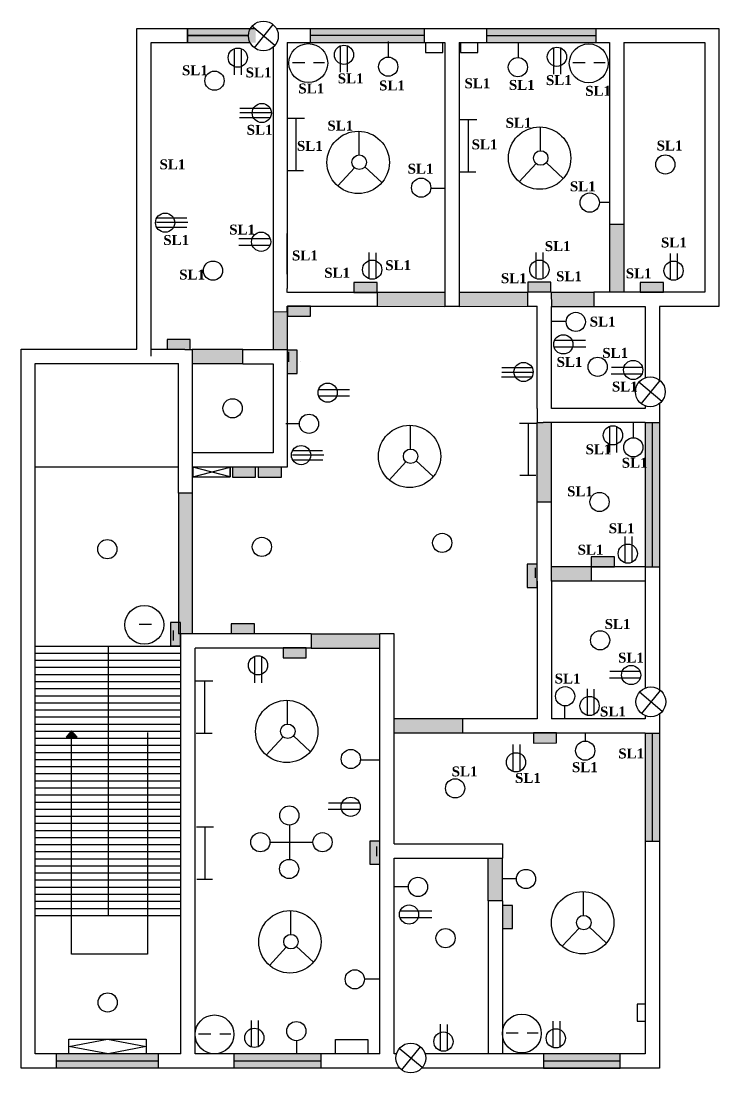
# Model space of a CAD drawing. Header units: inches. Extents: x 1 to 17879, y -3361 to 1909.
# Drawn here: x 2534 to 3026, y -1008 to -267 of the extents above; entities that cross this region are included whole.
import ezdxf

# ---------------------------------------------------------------- set-up
doc = ezdxf.new("R2010")
doc.units = ezdxf.units.IN
doc.header["$MEASUREMENT"] = 0

msp = doc.modelspace()

# ---------------------------------------------------------------- hatches: boundary and pattern name
for color, points in [(120, [(2699.23, -271.82), (2651.05, -271.82), (2651.04, -281.82), (2699.24, -281.82)]), (120, [(2939.17, -271.82), (2861.89, -271.82), (2861.89, -281.82), (2939.17, -281.82)]), (2, [(2958.79, -409.82), (2948.79, -409.82), (2948.79, -457.82), (2958.79, -457.82)]), (9, [(2784.78, -451.04), (2768.41, -451.04), (2768.41, -458.06), (2781.06, -458.06), (2784.78, -458.06)]), (9, [(2907.43, -450.69), (2891.05, -450.69), (2891.05, -457.72), (2903.71, -457.72), (2907.43, -457.72)]), (9, [(2986.78, -450.9), (2970.41, -450.9), (2970.41, -457.93), (2983.07, -457.93), (2986.78, -457.93)]), (2, [(2832.59, -457.83), (2784.96, -457.7), (2784.96, -467.7), (2832.59, -467.87)]), (2, [(2890.93, -457.82), (2842.59, -457.82), (2842.59, -467.82), (2890.93, -467.69)]), (2, [(2937.7, -457.82), (2907.72, -457.82), (2907.77, -467.82), (2937.7, -467.82)]), (2, [(2721.39, -471.86), (2711.39, -471.78), (2711.39, -498.32), (2721.44, -498.32)]), (9, [(2737.88, -467.68), (2721.51, -467.68), (2721.51, -474.71), (2734.17, -474.71), (2737.88, -474.71)]), (9, [(2652.96, -491.29), (2636.59, -491.29), (2636.59, -498.32), (2649.24, -498.32), (2652.96, -498.32)]), (2, [(2690.18, -498.32), (2654.27, -498.32), (2654.27, -508.32), (2690.18, -508.32)]), (9, [(2728.43, -515.16), (2728.43, -498.78), (2721.4, -498.78), (2721.4, -511.44), (2721.4, -515.16)]), (2, [(2907.77, -549.82), (2901.99, -549.82), (2897.77, -549.82), (2897.77, -605.6), (2907.77, -605.6)]), (120, [(2983.99, -564.42), (2983.99, -549.82), (2973.99, -549.82), (2973.99, -564.42), (2973.99, -651.62), (2983.99, -651.62)]), (9, [(2699.1, -581.27), (2682.73, -581.27), (2682.73, -588.29), (2695.39, -588.29), (2699.1, -588.29)]), (9, [(2717.38, -581.25), (2701, -581.25), (2701, -588.28), (2713.66, -588.28), (2717.38, -588.28)]), (2, [(2654.27, -599.63), (2644.67, -599.63), (2644.67, -698.82), (2646.37, -698.82), (2654.27, -698.82)]), (7, [(2654.27, -599.63), (2644.67, -599.63), (2644.67, -690.79), (2646.15, -690.79), (2646.15, -698.82), (2646.37, -698.82), (2654.27, -698.82)]), (2, [(2654.27, -599.63), (2644.67, -599.63), (2644.67, -690.79), (2646.15, -690.79), (2646.15, -698.82), (2646.37, -698.82), (2654.27, -698.82)]), (9, [(2952.27, -644.53), (2935.9, -644.53), (2935.9, -651.56), (2948.56, -651.56), (2952.27, -651.56)]), (9, [(2897.8, -666.01), (2897.8, -649.63), (2890.77, -649.63), (2890.77, -662.29), (2890.77, -666.01)]), (2, [(2935.88, -651.62), (2907.77, -651.62), (2907.77, -661.62), (2935.88, -661.62)]), (9, [(2646.15, -707.16), (2646.15, -690.79), (2639.12, -690.79), (2639.12, -703.44), (2639.12, -707.16)]), (9, [(2698.22, -691.63), (2681.84, -691.63), (2681.84, -698.66), (2694.5, -698.66), (2698.22, -698.66)]), (2, [(2786.73, -698.82), (2738.28, -698.82), (2738.28, -708.82), (2786.73, -708.82)]), (9, [(2734.83, -708.63), (2718.45, -708.63), (2718.45, -715.66), (2731.11, -715.66), (2734.83, -715.66)]), (2, [(2845.02, -758.82), (2796.73, -758.82), (2796.73, -768.82), (2845.02, -768.82)]), (9, [(2911.45, -768.72), (2895.07, -768.72), (2895.07, -775.74), (2907.73, -775.74), (2911.45, -775.74)]), (120, [(2983.99, -768.82), (2973.99, -768.82), (2973.99, -844.99), (2983.99, -844.99)]), (9, [(2786.64, -861.34), (2786.64, -844.96), (2779.61, -844.96), (2779.61, -857.62), (2779.61, -861.34)]), (2, [(2873.2, -856.92), (2863.2, -856.92), (2863.2, -887.06), (2873.2, -887.06)]), (9, [(2880.25, -906.71), (2880.25, -890.34), (2873.22, -890.34), (2873.22, -902.99), (2873.22, -906.71)]), (120, [(2630.33, -995.02), (2558.29, -995.02), (2558.29, -1005.02), (2630.33, -1005.02)]), (120, [(2744.99, -995.02), (2683.79, -995.02), (2683.79, -1005.02), (2744.99, -1005.02)]), (120, [(2956.27, -995.02), (2902.19, -995.02), (2902.19, -1005.02), (2956.27, -1005.02)])]:
    msp.add_hatch(color=color).paths.add_polyline_path(points)
h = msp.add_hatch(color=120)
h.paths.add_polyline_path([(2818.03, -271.82), (2737.61, -271.82), (2737.61, -276.86), (2818.03, -276.83)])
h.paths.add_polyline_path([(2818.03, -276.83), (2737.61, -276.86), (2737.61, -281.82), (2818.03, -281.82)])
h = msp.add_hatch(color=256)
h.paths.add_polyline_path([(2569.19, -767.4), (2568.97, -767.4), (2565.53, -771.56), (2569.19, -771.56)])
h.paths.add_polyline_path([(2569.43, -767.4), (2569.19, -767.4), (2569.19, -771.56), (2573.18, -771.56)])

# ---------------------------------------------------------------- linework, layer by layer
for p, q in [((2615.39, -271.82), (2638.19, -271.82)), ((2615.39, -281.82), (2615.39, -271.82)), ((2638.19, -271.82), (2698.47, -271.82)), ((2651.05, -271.83), (2651.04, -281.82)), ((2651.04, -281.82), (2651.04, -271.83)), ((2651.04, -271.83), (2651.05, -276.83)), ((2651.05, -271.83), (2695.48, -271.83)), ((2712.62, -283.87), (2696.45, -270.31)), ((2698.26, -285.41), (2711.45, -269.14)), ((2713.72, -271.82), (2832.59, -271.82)), ((2737.61, -271.81), (2737.61, -281.9)), ((2737.61, -271.82), (2737.61, -281.82)), ((2818.03, -271.82), (2818.03, -281.83)), ((2832.59, -271.82), (2953.79, -271.82)), ((2861.89, -271.82), (2861.89, -281.82)), ((2939.17, -271.82), (2939.17, -281.82)), ((2953.79, -271.82), (3020.99, -271.82)), ((3020.99, -271.82), (3025.99, -271.82)), ((3025.99, -271.82), (3025.99, -457.82)), ((2615.39, -498.02), (2615.39, -281.82)), ((2625.39, -281.82), (2638.19, -281.82)), ((2625.39, -503.05), (2625.39, -281.82)), ((2638.19, -281.82), (2695.22, -281.82)), ((2651.04, -281.82), (2695.18, -281.82)), ((2693.96, -276.82), (2651.05, -276.83)), ((2651.05, -276.83), (2693.96, -276.82)), ((2704.58, -277.11), (2704.58, -277.11)), ((2704.58, -277.11), (2704.58, -277.11)), ((2704.58, -277.11), (2704.58, -277.11)), ((2704.58, -277.11), (2704.58, -277.11)), ((2704.58, -277.11), (2704.58, -277.11)), ((2704.58, -277.11), (2704.58, -277.11)), ((2704.58, -277.11), (2704.58, -277.11)), ((2704.58, -277.11), (2704.58, -277.11)), ((2704.58, -277.11), (2704.58, -277.11)), ((2704.58, -277.11), (2704.58, -277.11)), ((2704.58, -277.11), (2704.58, -277.11)), ((2704.58, -277.11), (2704.58, -277.11)), ((2704.58, -277.11), (2704.58, -277.11)), ((2704.58, -277.11), (2704.58, -277.11)), ((2704.58, -277.11), (2704.58, -277.11)), ((2704.58, -277.11), (2704.58, -277.11)), ((2704.58, -277.11), (2704.58, -277.11)), ((2704.58, -277.11), (2704.58, -277.11)), ((2704.58, -277.11), (2704.58, -277.11)), ((2704.58, -277.11), (2704.58, -277.11)), ((2704.58, -277.11), (2704.58, -277.11)), ((2721.39, -281.82), (2832.59, -281.82)), ((2721.39, -281.82), (2721.39, -445.13)), ((2818.03, -276.83), (2737.61, -276.86)), ((2792.83, -291.78), (2792.83, -281.05)), ((2818.92, -281.82), (2818.92, -288.82)), ((2832.59, -281.82), (2832.59, -435.29)), ((2842.59, -281.82), (2948.79, -281.82)), ((2842.59, -281.82), (2842.59, -435.29)), ((2843.61, -281.82), (2843.61, -288.82)), ((2855.76, -288.82), (2855.76, -281.64)), ((2861.89, -276.82), (2939.17, -276.82)), ((2884.57, -292.16), (2884.57, -281.44)), ((2948.79, -281.82), (2948.79, -409.82)), ((2958.79, -281.82), (3015.99, -281.82)), ((2958.79, -281.82), (2958.79, -409.82)), ((3015.99, -281.82), (3015.99, -457.82)), ((2683.96, -286.07), (2683.96, -304.57)), ((2688.87, -286.15), (2688.87, -304.57)), ((2711.39, -285.12), (2711.39, -446.92)), ((2758.73, -284.13), (2758.73, -302.63)), ((2763.64, -284.21), (2763.64, -302.63)), ((2818.92, -288.82), (2831.08, -288.82)), ((2831.08, -288.82), (2831.08, -282.01)), ((2843.61, -288.82), (2855.76, -288.82)), ((2909.26, -285.53), (2909.26, -304.04)), ((2914.16, -285.62), (2914.16, -304.04)), ((2725.06, -295.73), (2733.73, -295.73)), ((2739.89, -295.73), (2747.72, -295.73)), ((2922.95, -295.92), (2931.61, -295.92)), ((2937.78, -295.92), (2945.61, -295.92)), ((2709.24, -328.23), (2687.94, -328.23)), ((2710.16, -331.35), (2687.94, -331.35)), ((2709.42, -334.84), (2687.76, -334.84)), ((2721.46, -335.19), (2733.49, -335.19)), ((2727.47, -335.2), (2727.47, -372.25)), ((2843.07, -336.13), (2855.11, -336.13)), ((2849.09, -336.14), (2849.09, -373.19)), ((2772.08, -360.84), (2772.08, -344.45)), ((2900.1, -357.84), (2900.1, -341.45)), ((2768.91, -370.16), (2757.05, -382.93)), ((2776.18, -369.5), (2788.03, -380.54)), ((2896.93, -367.16), (2885.07, -379.93)), ((2904.2, -366.49), (2916.05, -377.54)), ((2721.72, -372.08), (2732.96, -372.08)), ((2843.34, -373.03), (2854.57, -373.03)), ((2832.35, -384.72), (2822.66, -384.72)), ((2948.83, -394.59), (2941.46, -394.59)), ((2650.45, -405.63), (2629.15, -405.63)), ((2650.63, -412.23), (2628.97, -412.23)), ((2651.37, -408.75), (2629.15, -408.75)), ((2948.79, -409.82), (2958.79, -409.82)), ((2948.79, -409.82), (2948.79, -457.82)), ((2958.79, -409.82), (2958.79, -457.82)), ((2709.21, -420.16), (2687.35, -420.16)), ((2721.39, -445.13), (2721.39, -416.42)), ((2709.36, -424.8), (2687.2, -424.8)), ((2778.97, -429.89), (2778.97, -448.39)), ((2783.88, -429.97), (2783.88, -448.39)), ((2896.71, -429.87), (2896.71, -448.37)), ((2901.62, -429.95), (2901.62, -448.37)), ((2832.62, -435.29), (2832.59, -435.29)), ((2832.59, -435.29), (2832.59, -435.29)), ((2832.59, -435.29), (2832.59, -457.82)), ((2842.59, -435.29), (2842.59, -457.88)), ((2991.65, -430.49), (2991.65, -449)), ((2996.56, -430.58), (2996.56, -449)), ((2721.39, -445.13), (2721.39, -455.13)), ((2721.6, -445.13), (2721.6, -445.13)), ((2711.39, -446.92), (2711.39, -457.89)), ((2784.78, -451.04), (2768.41, -451.04)), ((2768.41, -451.04), (2768.41, -458.09)), ((2784.78, -458.06), (2784.78, -451.04)), ((2907.43, -450.69), (2891.05, -450.69)), ((2891.05, -450.69), (2891.05, -457.75)), ((2907.43, -457.71), (2907.43, -450.69)), ((2986.78, -450.9), (2970.41, -450.9)), ((2970.41, -450.9), (2970.41, -457.96)), ((2986.78, -457.92), (2986.78, -450.9)), ((2711.39, -457.89), (2711.39, -471.78)), ((2721.39, -458.05), (2721.39, -455.13)), ((2721.39, -457.89), (2721.39, -458.05)), ((2721.39, -457.89), (2721.43, -457.89)), ((2721.6, -457.7), (2784.96, -457.7)), ((2768.41, -458.09), (2784.78, -458.06)), ((2776.49, -458.06), (2776.49, -458.02)), ((2784.96, -457.7), (2832.59, -457.83)), ((2784.96, -457.77), (2784.96, -467.77)), ((2832.59, -457.82), (2832.59, -457.83)), ((2832.59, -457.83), (2832.59, -467.87)), ((2842.59, -457.82), (2890.93, -457.82)), ((2842.59, -457.88), (2842.59, -467.82)), ((2842.69, -457.82), (2842.69, -457.82)), ((2907.72, -457.82), (2890.93, -457.82)), ((2890.93, -457.82), (2890.93, -467.69)), ((2899.14, -457.72), (2899.14, -457.67)), ((2902.77, -457.82), (2902.77, -457.75)), ((2907.72, -457.82), (2937.7, -457.82)), ((2907.72, -457.82), (2907.77, -467.82)), ((2973.99, -457.82), (2937.7, -457.82)), ((2937.7, -457.82), (2937.7, -467.82)), ((2970.41, -457.82), (2986.78, -457.92)), ((2983.99, -457.82), (2973.99, -457.82)), ((2978.49, -457.93), (2978.49, -457.88)), ((3015.99, -457.82), (2983.99, -457.82)), ((3025.99, -457.82), (3025.99, -467.82)), ((2937.7, -462.82), (2937.7, -462.82)), ((2721.39, -471.86), (2711.39, -471.78)), ((2711.39, -471.78), (2711.39, -498.33)), ((2721.39, -467.72), (2721.6, -467.7)), ((2721.39, -471.86), (2721.39, -467.72)), ((2721.39, -471.86), (2721.44, -498.32)), ((2737.88, -467.68), (2721.51, -467.68)), ((2721.51, -467.68), (2721.51, -474.74)), ((2721.51, -474.74), (2737.88, -474.7)), ((2721.6, -467.7), (2784.96, -467.7)), ((2729.59, -474.71), (2729.59, -474.66)), ((2737.88, -474.7), (2737.88, -467.68)), ((2784.96, -467.7), (2832.59, -467.87)), ((2842.59, -467.82), (2832.59, -467.82)), ((2842.59, -467.82), (2890.93, -467.69)), ((2890.93, -467.69), (2897.79, -467.69)), ((2897.77, -467.82), (2897.79, -467.69)), ((2897.77, -539.82), (2897.77, -467.82)), ((2907.77, -539.82), (2907.77, -467.82)), ((2907.77, -467.82), (2937.7, -467.82)), ((2937.7, -467.82), (2973.99, -467.82)), ((2973.99, -467.82), (2973.99, -518.18)), ((2973.99, -467.82), (2973.99, -518.18)), ((3025.99, -467.82), (2983.99, -467.82)), ((2983.99, -467.82), (2983.99, -519.78)), ((2917.86, -478.42), (2908.17, -478.42)), ((2652.96, -491.29), (2636.59, -491.29)), ((2636.59, -491.29), (2636.59, -498.35)), ((2652.96, -498.31), (2652.96, -491.29)), ((2932.08, -496.56), (2909.92, -496.56)), ((2931.92, -491.91), (2910.07, -491.91)), ((2533.59, -503.02), (2533.59, -498.02)), ((2533.59, -498.02), (2538.59, -498.02)), ((2533.59, -508.02), (2533.59, -503.02)), ((2538.59, -498.02), (2615.39, -498.02)), ((2649.24, -498.32), (2625.39, -498.32)), ((2644.67, -498.32), (2644.67, -498.27)), ((2649.24, -498.32), (2654.27, -498.32)), ((2654.27, -498.32), (2654.27, -498.32)), ((2654.27, -498.32), (2654.27, -599.63)), ((2690.18, -498.32), (2654.27, -498.32)), ((2690.18, -498.32), (2721.44, -498.32)), ((2690.18, -508.32), (2690.18, -498.32)), ((2728.43, -498.78), (2721.37, -498.78)), ((2721.37, -498.78), (2721.44, -515.16)), ((2721.44, -498.32), (2721.44, -581.22)), ((2722.36, -499.89), (2722.36, -506.95)), ((2728.43, -515.16), (2728.43, -498.78)), ((2533.59, -581.22), (2533.59, -508.02)), ((2543.59, -581.22), (2543.59, -508.02)), ((2543.59, -508.02), (2620.39, -508.02)), ((2620.39, -508.02), (2625.39, -508.02)), ((2625.39, -508.02), (2644.67, -508.02)), ((2644.67, -599.63), (2644.67, -508.02)), ((2690.18, -508.32), (2654.27, -508.32)), ((2690.18, -508.32), (2711.44, -508.32)), ((2711.44, -508.32), (2711.44, -571.22)), ((2721.4, -506.86), (2721.45, -506.86)), ((2730.44, -506.92), (2730.44, -506.87)), ((2894.11, -511.25), (2872.82, -511.25)), ((2972.03, -510.98), (2950.18, -510.98)), ((2721.41, -515.16), (2728.43, -515.16)), ((2894.3, -517.86), (2872.63, -517.86)), ((2895.03, -514.37), (2872.82, -514.37)), ((2972.18, -515.63), (2950.02, -515.63)), ((2765.25, -526.63), (2743.4, -526.63)), ((2985.59, -534.84), (2969.41, -521.28)), ((2971.22, -536.39), (2984.42, -520.11)), ((2765.41, -531.27), (2743.25, -531.27)), ((2977.54, -528.08), (2977.54, -528.08)), ((2977.54, -528.08), (2977.54, -528.08)), ((2977.54, -528.08), (2977.54, -528.08)), ((2977.54, -528.08), (2977.54, -528.08)), ((2977.54, -528.08), (2977.54, -528.08)), ((2977.54, -528.08), (2977.54, -528.08)), ((2977.54, -528.08), (2977.54, -528.08)), ((2977.54, -528.08), (2977.54, -528.08)), ((2977.54, -528.08), (2977.54, -528.08)), ((2977.54, -528.08), (2977.54, -528.08)), ((2977.54, -528.08), (2977.54, -528.08)), ((2977.54, -528.08), (2977.54, -528.08)), ((2977.54, -528.08), (2977.54, -528.08)), ((2977.54, -528.08), (2977.54, -528.08)), ((2977.54, -528.08), (2977.54, -528.08)), ((2977.54, -528.08), (2977.54, -528.08)), ((2977.54, -528.08), (2977.54, -528.08)), ((2977.54, -528.08), (2977.54, -528.08)), ((2977.54, -528.08), (2977.54, -528.08)), ((2977.54, -528.08), (2977.54, -528.08)), ((2977.54, -528.08), (2977.54, -528.08)), ((2897.77, -539.82), (2897.77, -549.57)), ((2973.99, -539.82), (2907.77, -539.82)), ((2973.99, -537.98), (2973.99, -539.82)), ((2973.99, -537.98), (2973.99, -539.82)), ((2983.99, -536.39), (2983.99, -564.42)), ((2730.16, -550.68), (2720.48, -550.68)), ((2808.34, -568.23), (2808.34, -551.84)), ((2885.28, -550.1), (2897.31, -550.1)), ((2891.29, -550.11), (2891.29, -587.16)), ((2897.77, -549.57), (2897.77, -549.82)), ((2897.77, -549.82), (2897.77, -549.82)), ((2897.77, -549.82), (2901.99, -549.82)), ((2897.77, -605.6), (2897.77, -549.82)), ((2973.99, -549.82), (2901.99, -549.82)), ((2907.77, -605.6), (2907.77, -549.82)), ((2948.85, -552.48), (2948.85, -570.99)), ((2953.76, -552.57), (2953.76, -570.99)), ((2965.77, -560.27), (2965.77, -549.54)), ((2973.99, -549.82), (2973.99, -564.42)), ((2973.99, -549.82), (2983.98, -549.82)), ((2978.99, -651.62), (2978.99, -549.82)), ((2711.44, -571.22), (2653.99, -571.22)), ((2746.31, -569.76), (2725.01, -569.76)), ((2973.99, -564.42), (2973.99, -661.62)), ((2983.99, -564.42), (2983.99, -661.62)), ((2746.5, -576.37), (2724.83, -576.37)), ((2747.23, -572.88), (2725.01, -572.88)), ((2805.17, -577.55), (2793.31, -590.32)), ((2812.44, -576.88), (2824.29, -587.93)), ((2533.59, -698.82), (2533.59, -581.22)), ((2543.59, -698.82), (2543.59, -581.22)), ((2644.67, -581.22), (2543.59, -581.22)), ((2721.44, -581.22), (2653.99, -581.22)), ((2654.88, -581.17), (2654.88, -588.05)), ((2654.88, -588.05), (2681.17, -581.22)), ((2681.17, -588.05), (2654.88, -581.22)), ((2681.17, -588.05), (2681.17, -581.17)), ((2681.17, -581.22), (2681.17, -588.05)), ((2699.1, -581.27), (2682.73, -581.27)), ((2682.73, -581.27), (2682.73, -588.33)), ((2699.1, -588.29), (2699.1, -581.27)), ((2717.38, -581.25), (2701, -581.25)), ((2701, -581.25), (2701, -588.31)), ((2717.38, -588.27), (2717.38, -581.25)), ((2654.88, -588.05), (2681.17, -588.05)), ((2682.74, -588.29), (2699.1, -588.29)), ((2690.81, -588.29), (2690.81, -588.25)), ((2701, -588.31), (2717.38, -588.27)), ((2709.09, -588.28), (2709.09, -588.23)), ((2885.54, -586.99), (2896.78, -586.99)), ((2654.27, -599.63), (2644.67, -599.63)), ((2644.67, -599.63), (2644.67, -698.88)), ((2654.27, -599.63), (2654.27, -698.82)), ((2897.77, -661.62), (2897.77, -605.6)), ((2897.77, -605.6), (2907.77, -605.6)), ((2907.77, -661.62), (2907.77, -605.6)), ((2959.58, -630.04), (2959.58, -648.55)), ((2964.49, -630.13), (2964.49, -648.55)), ((2952.27, -644.53), (2935.9, -644.53)), ((2935.9, -644.53), (2935.9, -651.59)), ((2952.27, -651.55), (2952.27, -644.53)), ((2897.8, -649.63), (2890.74, -649.63)), ((2890.74, -649.63), (2890.78, -666.01)), ((2896.6, -659.24), (2896.6, -652.22)), ((2897.8, -666.01), (2897.8, -649.63)), ((2935.88, -651.62), (2907.76, -651.62)), ((2973.99, -651.62), (2935.88, -651.62)), ((2935.88, -651.62), (2937.33, -651.62)), ((2935.88, -651.62), (2935.88, -661.62)), ((2935.9, -651.59), (2952.27, -651.55)), ((2943.98, -651.56), (2943.98, -651.51)), ((2973.99, -651.62), (2983.98, -651.62)), ((2890.78, -666.01), (2897.8, -666.01)), ((2897.77, -661.62), (2897.77, -758.82)), ((2907.77, -661.62), (2907.77, -758.82)), ((2935.88, -661.62), (2907.77, -661.62)), ((2973.99, -661.62), (2935.88, -661.62)), ((2973.99, -661.62), (2935.88, -661.62)), ((2973.99, -661.62), (2973.99, -737)), ((2983.99, -661.62), (2983.99, -738.13)), ((2616.98, -691.95), (2625.65, -691.95)), ((2646.15, -690.79), (2639.09, -690.79)), ((2639.09, -690.79), (2639.13, -707.16)), ((2641.09, -703.41), (2641.09, -696.39)), ((2646.15, -707.16), (2646.15, -690.79)), ((2698.22, -691.63), (2681.84, -691.63)), ((2681.84, -691.63), (2681.84, -698.69)), ((2698.22, -698.65), (2698.22, -691.63)), ((2533.59, -1000.02), (2533.59, -698.82)), ((2543.59, -995.02), (2543.59, -698.82)), ((2646.37, -698.82), (2644.67, -698.82)), ((2646.37, -995.02), (2646.37, -698.82)), ((2738.28, -698.82), (2646.37, -698.82)), ((2689.93, -698.66), (2689.93, -698.61)), ((2738.28, -698.82), (2738.28, -709.18)), ((2738.28, -698.82), (2786.73, -698.82)), ((2786.73, -995.02), (2786.73, -698.82)), ((2796.73, -698.82), (2786.73, -698.82)), ((2796.73, -846.92), (2796.73, -698.82)), ((2543.36, -707.4), (2646.54, -707.4)), ((2594.95, -707.4), (2594.95, -897.4)), ((2639.13, -707.16), (2646.15, -707.16)), ((2656.37, -995.02), (2656.37, -708.82)), ((2738.28, -708.82), (2656.37, -708.82)), ((2734.83, -708.63), (2718.45, -708.63)), ((2718.45, -708.63), (2718.45, -715.69)), ((2734.83, -715.65), (2734.83, -708.63)), ((2738.28, -708.82), (2786.73, -708.82)), ((2543.36, -712.4), (2646.54, -712.4)), ((2543.36, -717.4), (2646.54, -717.4)), ((2698.31, -714.73), (2698.31, -733.23)), ((2703.21, -714.82), (2703.21, -733.23)), ((2718.45, -715.69), (2734.83, -715.69)), ((2726.54, -715.66), (2726.54, -715.61)), ((2543.36, -722.4), (2646.54, -722.4)), ((2970.73, -725.31), (2948.88, -725.31)), ((2543.36, -727.4), (2646.54, -727.4)), ((2543.36, -732.4), (2646.54, -732.4)), ((2656.93, -731.91), (2668.96, -731.91)), ((2662.95, -731.93), (2662.95, -768.97)), ((2970.89, -729.96), (2948.73, -729.96)), ((2543.36, -737.4), (2646.54, -737.4)), ((2932.89, -737.63), (2932.89, -756.14)), ((2937.8, -737.72), (2937.8, -756.14)), ((2985.99, -753.5), (2969.82, -739.94)), ((2971.63, -755.04), (2984.82, -738.77)), ((2543.36, -742.4), (2646.54, -742.4)), ((2543.36, -747.4), (2646.54, -747.4)), ((2721.67, -762.18), (2721.67, -745.79)), ((2977.95, -746.74), (2977.95, -746.74)), ((2977.95, -746.74), (2977.95, -746.74)), ((2977.95, -746.74), (2977.95, -746.74)), ((2977.95, -746.74), (2977.95, -746.74)), ((2977.95, -746.74), (2977.95, -746.74)), ((2977.95, -746.74), (2977.95, -746.74)), ((2977.95, -746.74), (2977.95, -746.74)), ((2977.95, -746.74), (2977.95, -746.74)), ((2977.95, -746.74), (2977.95, -746.74)), ((2977.95, -746.74), (2977.95, -746.74)), ((2977.95, -746.74), (2977.95, -746.74)), ((2977.95, -746.74), (2977.95, -746.74)), ((2977.95, -746.74), (2977.95, -746.74)), ((2977.95, -746.74), (2977.95, -746.74)), ((2977.95, -746.74), (2977.95, -746.74)), ((2977.95, -746.74), (2977.95, -746.74)), ((2977.95, -746.74), (2977.95, -746.74)), ((2977.95, -746.74), (2977.95, -746.74)), ((2977.95, -746.74), (2977.95, -746.74)), ((2977.95, -746.74), (2977.95, -746.74)), ((2977.95, -746.74), (2977.95, -746.74)), ((2543.36, -752.4), (2646.54, -752.4)), ((2917.2, -758.77), (2917.2, -749.58)), ((2973.99, -756.48), (2973.99, -758.82)), ((2983.99, -755.35), (2983.99, -758.82)), ((2543.36, -757.4), (2646.54, -757.4)), ((2543.36, -762.4), (2646.54, -762.4)), ((2845.02, -758.82), (2796.69, -758.82)), ((2897.77, -758.82), (2845.02, -758.82)), ((2845.02, -758.82), (2845.02, -769.11)), ((2973.99, -758.82), (2907.77, -758.82)), ((2983.99, -758.82), (2983.99, -854.82)), ((2543.36, -767.4), (2646.54, -767.4)), ((2569.19, -767.14), (2565.53, -771.56)), ((2565.53, -771.56), (2565.53, -771.56)), ((2565.53, -771.56), (2573.18, -771.56)), ((2569.19, -924.81), (2569.19, -767.14)), ((2573.18, -771.56), (2569.19, -767.14)), ((2622.92, -768.36), (2622.92, -924.81)), ((2657.2, -768.81), (2668.43, -768.81)), ((2718.5, -771.5), (2706.64, -784.27)), ((2725.77, -770.83), (2737.61, -781.88)), ((2845.02, -768.82), (2796.68, -768.82)), ((2973.99, -768.82), (2845.02, -768.82)), ((2911.45, -768.72), (2895.07, -768.72)), ((2895.07, -768.72), (2895.07, -775.78)), ((2911.45, -775.74), (2911.45, -768.72)), ((2931.79, -774.39), (2931.79, -768.83)), ((2973.99, -768.82), (2973.99, -854.82)), ((2973.99, -768.82), (2983.99, -768.82)), ((2978.99, -844.99), (2978.99, -768.82)), ((2543.36, -772.4), (2646.54, -772.4)), ((2543.36, -777.4), (2646.54, -777.4)), ((2880.53, -776.86), (2880.53, -795.37)), ((2885.44, -776.95), (2885.44, -795.37)), ((2895.07, -775.78), (2911.45, -775.74)), ((2903.15, -775.74), (2903.15, -775.7)), ((2543.36, -782.4), (2646.54, -782.4)), ((2543.36, -787.4), (2646.54, -787.4)), ((2543.36, -792.4), (2646.54, -792.4)), ((2786.6, -787.88), (2773.02, -787.88)), ((2543.36, -797.4), (2646.54, -797.4)), ((2543.36, -802.4), (2646.54, -802.4)), ((2543.36, -807.4), (2646.54, -807.4)), ((2543.36, -812.4), (2646.54, -812.4)), ((2543.36, -817.4), (2646.54, -817.4)), ((2543.36, -822.4), (2646.54, -822.4)), ((2772.53, -822.79), (2750.37, -822.79)), ((2772.38, -818.14), (2750.53, -818.14)), ((2543.36, -827.4), (2646.54, -827.4)), ((2543.36, -832.4), (2646.54, -832.4)), ((2543.36, -837.4), (2646.54, -837.4)), ((2657.28, -835.01), (2669.31, -835.01)), ((2663.3, -835.02), (2663.3, -872.07)), ((2722.94, -833.48), (2722.94, -857.87)), ((2543.36, -842.4), (2646.54, -842.4)), ((2709.29, -845.68), (2739.5, -845.68)), ((2786.64, -844.96), (2779.58, -844.96)), ((2779.58, -844.96), (2779.62, -861.34)), ((2786.64, -861.34), (2786.64, -844.96)), ((2973.99, -844.99), (2983.99, -844.99)), ((2543.36, -847.4), (2646.54, -847.4)), ((2543.36, -852.4), (2646.54, -852.4)), ((2784.58, -855.7), (2784.58, -848.68)), ((2796.73, -846.92), (2873.2, -846.92)), ((2873.2, -846.92), (2873.2, -856.92)), ((2543.36, -857.4), (2646.54, -857.4)), ((2796.73, -995.02), (2796.73, -856.92)), ((2796.73, -856.92), (2873.2, -856.92)), ((2863.2, -887.06), (2863.2, -856.92)), ((2873.2, -887.06), (2873.2, -856.92)), ((2973.99, -854.82), (2973.99, -995.02)), ((2983.99, -854.82), (2983.99, -1000.02)), ((2543.36, -862.4), (2646.54, -862.4)), ((2543.36, -867.4), (2646.54, -867.4)), ((2779.62, -861.34), (2786.64, -861.34)), ((2543.36, -872.4), (2646.54, -872.4)), ((2657.55, -871.9), (2668.78, -871.9)), ((2883.01, -871.67), (2873.33, -871.67)), ((2543.36, -877.4), (2646.54, -877.4)), ((2543.36, -882.4), (2646.54, -882.4)), ((2806.87, -877.3), (2796.64, -877.3)), ((2930.47, -897.1), (2930.47, -880.7)), ((2543.36, -887.4), (2646.54, -887.4)), ((2873.2, -887.06), (2862.84, -887.06)), ((2863.2, -887.06), (2863.2, -994.39)), ((2873.2, -887.06), (2873.2, -994.39)), ((2543.36, -892.4), (2646.54, -892.4)), ((2543.36, -897.4), (2646.54, -897.4)), ((2723.92, -910.56), (2723.92, -894.16)), ((2823.38, -894.43), (2801.52, -894.43)), ((2880.25, -890.34), (2873.19, -890.34)), ((2873.19, -890.34), (2873.23, -906.71)), ((2880.25, -906.71), (2880.25, -890.34)), ((2823.53, -899.08), (2801.37, -899.08)), ((2873.22, -898.42), (2873.27, -898.42)), ((2873.23, -906.71), (2880.25, -906.71)), ((2927.3, -906.41), (2915.44, -919.18)), ((2934.57, -905.75), (2946.42, -916.79)), ((2720.74, -919.88), (2708.88, -932.64)), ((2728.02, -919.21), (2739.86, -930.25)), ((2622.92, -924.81), (2569.19, -924.81)), ((2786.7, -942.42), (2775.96, -942.42)), ((2973.99, -959.87), (2968.27, -959.87)), ((2968.27, -959.87), (2968.27, -971.9)), ((2695.88, -971.45), (2695.88, -989.95)), ((2700.78, -971.53), (2700.78, -989.95)), ((2968.27, -971.9), (2974, -971.9)), ((2829.37, -974.12), (2829.37, -992.62)), ((2834.28, -974.2), (2834.28, -992.62)), ((2908.7, -971.95), (2908.7, -990.45)), ((2913.61, -972.03), (2913.61, -990.45)), ((2567.39, -995.13), (2567.39, -984.71)), ((2567.39, -984.71), (2621.95, -984.71)), ((2567.39, -989.92), (2594.67, -984.71)), ((2594.67, -984.71), (2621.95, -989.89)), ((2621.95, -984.71), (2621.95, -995.07)), ((2658.91, -980.79), (2667.57, -980.79)), ((2673.74, -980.79), (2681.57, -980.79)), ((2728.23, -994.75), (2728.23, -985.58)), ((2755.38, -995.03), (2755.38, -984.88)), ((2755.38, -984.88), (2778.25, -984.88)), ((2778.25, -984.88), (2778.25, -995.35)), ((2875.74, -980.16), (2884.41, -980.16)), ((2890.57, -980.16), (2898.4, -980.16)), ((2594.98, -995.02), (2567.39, -989.92)), ((2621.95, -989.89), (2594.98, -995.02)), ((2816.59, -1004.74), (2800.42, -991.18)), ((2802.23, -1006.28), (2815.42, -990.01)), ((2533.59, -1005.02), (2533.59, -1000.02)), ((2646.37, -995.02), (2543.59, -995.02)), ((2558.29, -995.02), (2558.29, -1005.02)), ((2558.29, -1000.02), (2630.33, -1000.01)), ((2630.33, -995.02), (2630.33, -1005)), ((2683.79, -995.02), (2656.37, -995.02)), ((2744.99, -995.02), (2683.79, -995.02)), ((2683.79, -995.02), (2683.79, -1005.02)), ((2683.79, -1000.02), (2744.99, -1000.02)), ((2786.73, -995.02), (2744.99, -995.02)), ((2744.99, -995.02), (2744.99, -1005.02)), ((2798.45, -995.02), (2796.73, -995.02)), ((2808.55, -997.98), (2808.55, -997.98)), ((2808.55, -997.98), (2808.55, -997.98)), ((2808.55, -997.98), (2808.55, -997.98)), ((2808.55, -997.98), (2808.55, -997.98)), ((2808.55, -997.98), (2808.55, -997.98)), ((2808.55, -997.98), (2808.55, -997.98)), ((2808.55, -997.98), (2808.55, -997.98)), ((2808.55, -997.98), (2808.55, -997.98)), ((2808.55, -997.98), (2808.55, -997.98)), ((2808.55, -997.98), (2808.55, -997.98)), ((2808.55, -997.98), (2808.55, -997.98)), ((2808.55, -997.98), (2808.55, -997.98)), ((2808.55, -997.98), (2808.55, -997.98)), ((2808.55, -997.98), (2808.55, -997.98)), ((2808.55, -997.98), (2808.55, -997.98)), ((2808.55, -997.98), (2808.55, -997.98)), ((2808.55, -997.98), (2808.55, -997.98)), ((2808.55, -997.98), (2808.55, -997.98)), ((2808.55, -997.98), (2808.55, -997.98)), ((2808.55, -997.98), (2808.55, -997.98)), ((2808.55, -997.98), (2808.55, -997.98)), ((2902.19, -995.02), (2818.64, -995.02)), ((2973.99, -995.02), (2902.19, -995.02)), ((2902.19, -995.02), (2902.19, -1005.02)), ((2902.19, -1000.02), (2956.27, -1000.02)), ((2956.27, -1004.73), (2956.27, -995.02)), ((2983.99, -1000.02), (2983.99, -1005.02)), ((2538.59, -1005.02), (2533.59, -1005.02)), ((2683.79, -1005.02), (2538.59, -1005.02)), ((2744.99, -1005.02), (2683.79, -1005.02)), ((2800.74, -1005.02), (2744.99, -1005.02)), ((2902.19, -1005.02), (2816.35, -1005.02)), ((2978.99, -1005.02), (2902.19, -1005.02)), ((2902.19, -1005.02), (2956.27, -1005.02)), ((2956.27, -1005.02), (2956.27, -1004.73)), ((2983.99, -1005.02), (2978.99, -1005.02))]:
    msp.add_line(p, q)
for centre, radius in [((2704.58, -277.11), 10.52), ((2686.5, -292.4), 6.78), ((2736.23, -296.25), 13.71), ((2761.41, -290.4), 6.78), ((2911.67, -291.81), 6.78), ((2934.12, -296.44), 13.71), ((2792.66, -298.78), 6.78), ((2884.13, -299.12), 6.78), ((2670.08, -308.67), 6.78), ((2703.46, -331.46), 6.78), ((2771.44, -366.3), 21.99), ((2899.46, -363.29), 21.99), ((2772.2, -366.19), 5.12), ((2900.22, -363.19), 5.12), ((2988.17, -367.73), 6.78), ((2815.9, -384.12), 6.78), ((2934.81, -394.65), 6.78), ((2635.22, -408.8), 6.78), ((2702.98, -422.25), 6.78), ((2669.03, -442.62), 6.78), ((2781.31, -441.95), 6.78), ((2899.31, -441.97), 6.78), ((2993.97, -442.66), 6.78), ((2924.97, -478.78), 6.78), ((2916.16, -494.63), 6.78), ((2940.43, -510.44), 6.78), ((2888.12, -514.1), 6.78), ((2965.47, -512.67), 6.78), ((2977.54, -528.08), 10.52), ((2749.93, -528.69), 6.78), ((2682.85, -539.71), 6.78), ((2736.77, -550.64), 6.78), ((2807.69, -573.68), 21.99), ((2951.17, -558.79), 6.78), ((2965.58, -567.24), 6.78), ((2731.16, -572.74), 6.78), ((2808.45, -573.58), 5.12), ((2941.72, -605.77), 6.78), ((2830.76, -634.64), 6.78), ((2594.45, -639.08), 6.78), ((2703.53, -637.48), 6.78), ((2961.67, -642.21), 6.78), ((2620.6, -692.47), 13.71), ((2942.15, -703.34), 6.78), ((2700.8, -721.02), 6.78), ((2963.99, -727.84), 6.78), ((2917.46, -742.82), 6.78), ((2977.95, -746.74), 10.52), ((2721.02, -767.63), 21.99), ((2934.7, -749.65), 6.78), ((2721.78, -767.53), 5.12), ((2931.62, -781.2), 6.78), ((2766.27, -787.08), 6.78), ((2882.77, -789.38), 6.78), ((2839.84, -807.78), 6.78), ((2766.18, -820.77), 6.78), ((2722.85, -826.89), 6.78), ((2702.45, -845.75), 6.78), ((2746.3, -845.75), 6.78), ((2722.71, -864.61), 6.78), ((2889.83, -871.67), 6.78), ((2813.65, -877.29), 6.78), ((2929.83, -902.55), 21.99), ((2807.34, -896.76), 6.78), ((2723.27, -916.01), 21.99), ((2930.59, -902.45), 5.12), ((2724.03, -915.91), 5.12), ((2833.11, -913.43), 6.78), ((2769.07, -942.46), 6.78), ((2594.71, -958.75), 6.78), ((2670.08, -981.31), 13.71), ((2886.91, -980.68), 13.71), ((2698.16, -983.71), 6.78), ((2727.85, -978.99), 6.78), ((2910.85, -984.05), 6.78), ((2831.59, -986.38), 6.78), ((2808.55, -997.98), 10.52)]:
    msp.add_circle(centre, radius)

# ---------------------------------------------------------------- texts
at = {"char_height": 7, "width": 14.6817, "attachment_point": 1}
for insert in [(2647.14, -297.82), (2692.06, -299.36), (2757.01, -303.55), (2729.23, -310.66), (2786.21, -308.53), (2846.44, -307.01), (2877.79, -308.13), (2903.93, -304.76), (2931.65, -312.29), (2692.79, -339.8), (2749.73, -336.82), (2875.46, -334.85), (2728.25, -351.14), (2851.48, -350.1), (2982.02, -350.9), (2631.29, -364.17), (2806.32, -367.25), (2920.8, -379.67), (2680.47, -410.15), (2633.97, -417.53), (2903.07, -421.84), (2985.08, -419.28), (2724.74, -428.43), (2790.56, -435.28), (2645.19, -441.9), (2747.51, -440.62), (2872.15, -444.47), (2911.08, -443.09), (2960.24, -441.05), (2934.78, -475.07), (2943.69, -497.13), (2911.44, -503.49), (2950.47, -520.88), (2931.89, -565.16), (2957.37, -574.64), (2918.85, -594.78), (2948.19, -620.84), (2926.26, -635.95), (2945.32, -688.35), (2954.82, -712.09), (2910.07, -726.83), (2942.07, -750.08), (2954.96, -779.66), (2837.4, -792.33), (2922.27, -789.35), (2882.1, -796.91)]:
    msp.add_mtext('{\\fTimes New Roman|b1|i0|c0|p18;SL1}', dxfattribs=dict(at, insert=insert))

doc.saveas('drawing.dxf')
